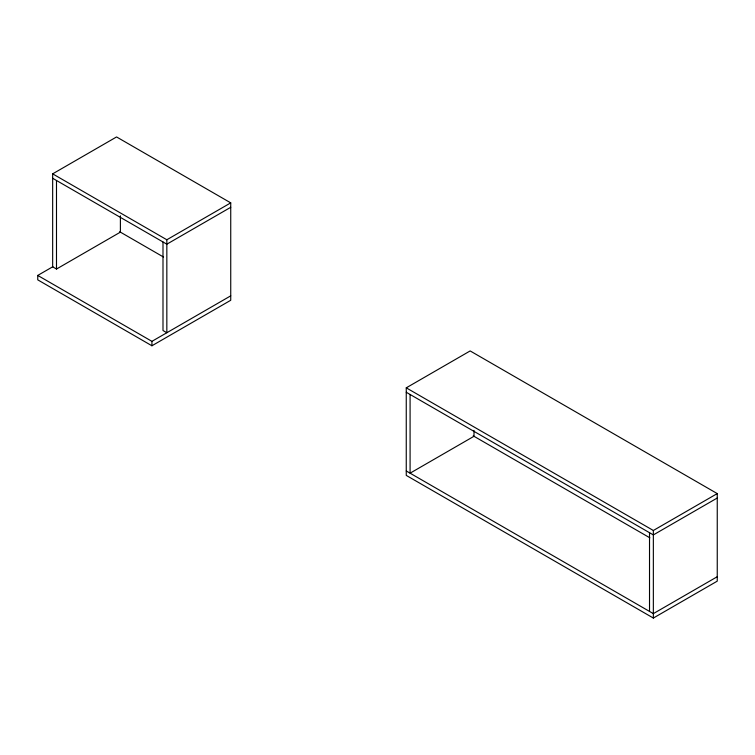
<?xml version="1.0" encoding="UTF-8"?>
<svg xmlns="http://www.w3.org/2000/svg" width="755" height="755" viewBox="0 0 755 755"><rect width="100%" height="100%" fill="white"/><g stroke="black" fill="none" stroke-linecap="round" stroke-linejoin="round"><path stroke-width="1.13" d="M120.394 215.826L120.394 232.134L56.493 269.035L52.661 266.817L52.661 173.848L116.563 136.948L230.737 202.869L230.737 300.273L151.925 345.771L37.75 279.85L37.75 275.424L52.907 266.675M52.661 173.848L166.836 239.76L230.737 202.869M230.737 207.295L166.836 244.186L52.661 178.274M37.75 275.424L151.925 341.345L230.737 295.837M406.256 387.834L470.157 350.933L717.25 493.591L717.25 581.152L653.349 618.052L406.256 475.395L406.256 387.834L653.349 530.482L717.25 493.591M717.25 498.017L653.349 534.917L406.256 392.26M717.25 576.726L653.349 613.626L406.256 470.969M119.62 231.691L163.457 257.002M473.225 435.843L649.866 537.824M653.349 530.482L653.349 618.052M649.517 532.7L649.517 611.408M473.989 430.407L473.989 436.286L410.088 473.177L410.088 394.469M166.836 239.76L166.836 332.738L162.995 330.52L162.995 241.977M151.925 341.345L151.925 345.771M56.493 180.483L56.493 269.035"/></g></svg>
